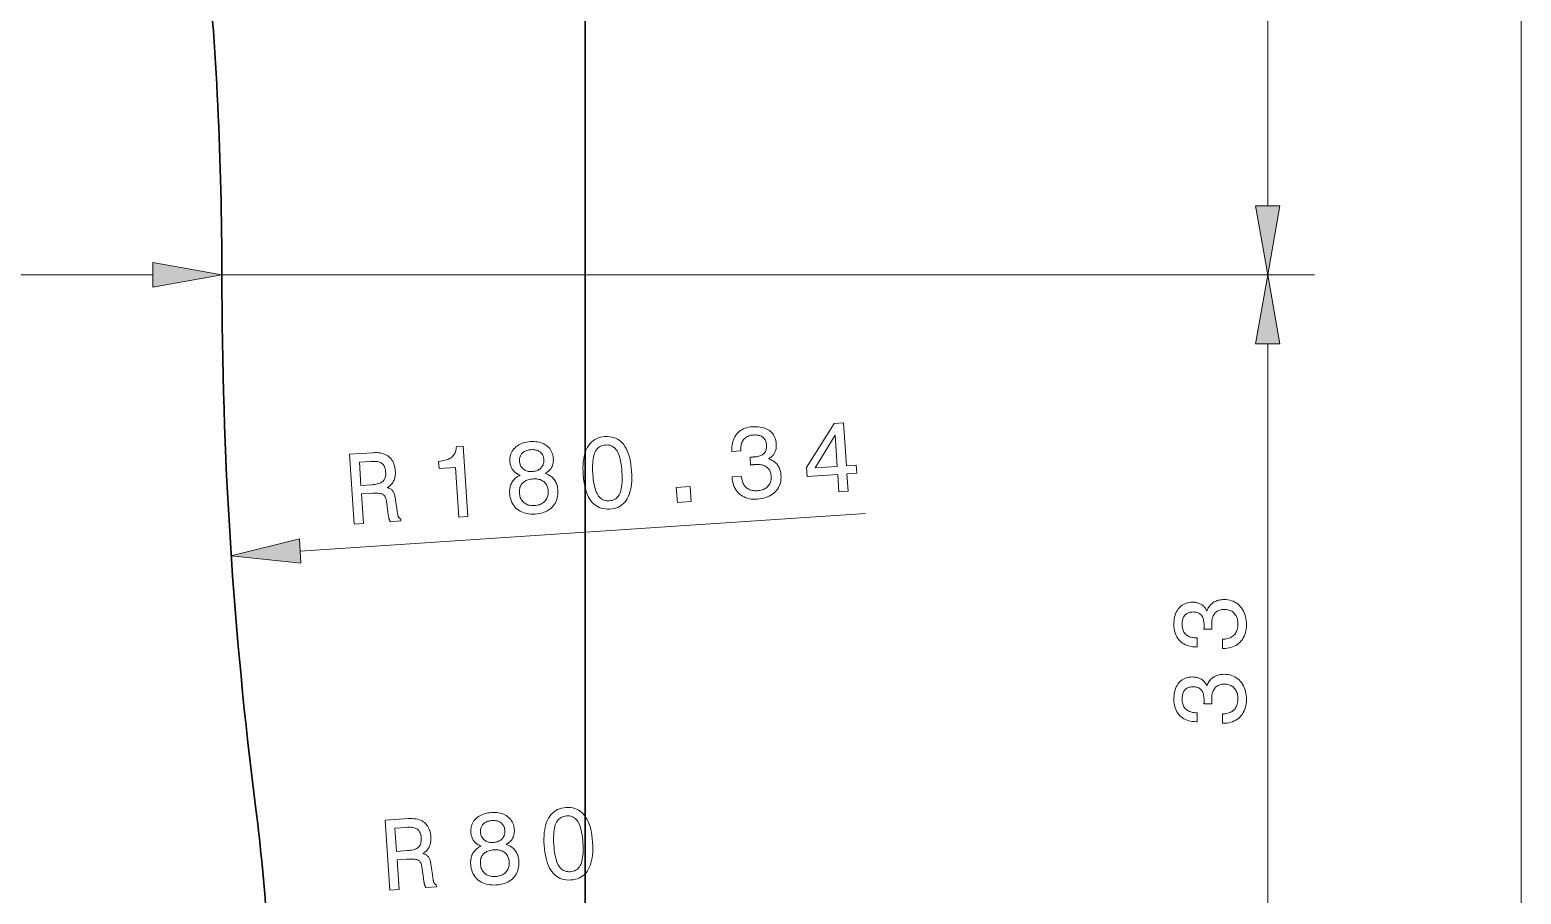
# Model space of a CAD drawing. Extents: x 0 to 297, y 0 to 420.
# Drawn here: x 158.1 to 221.9, y 152.8 to 189.8 of the extents above; entities that cross this region are included whole.
import ezdxf

# ---------------------------------------------------------------- set-up
doc = ezdxf.new("R2010")
doc.units = 0

msp = doc.modelspace()

# ---------------------------------------------------------------- linework, layer by layer
at = {"color": 7, "lineweight": 13}
for p, q in [((221.907, 141.27), (221.907, 344.361)), ((211.066, 182.27), (211.066, 211.361)), ((129.871, 179.315), (163.362, 179.315)), ((166.316, 179.315), (213.066, 179.315)), ((166.316, 179.315), (213.066, 179.315)), ((211.066, 149.27), (211.066, 176.361)), ((169.665, 167.493), (193.853, 169.108))]:
    msp.add_line(p, q, dxfattribs=at)
at = {"color": 7, "lineweight": 30}
msp.add_line((181.866, 135.715), (181.866, 248.215), dxfattribs=at)
at = {"color": 7, "lineweight": 13}
for points in [[(210.545, 182.27), (211.066, 179.315), (211.587, 182.27)], [(163.362, 178.794), (166.316, 179.315), (163.362, 179.836)], [(211.587, 176.361), (211.066, 179.315), (210.545, 176.361)], [(192.72, 170.035), (192.67, 170.775), (191.355, 170.688), (191.33, 171.066), (192.52, 172.961), (192.911, 172.987), (193.034, 171.146), (193.461, 171.175), (193.484, 170.83), (193.057, 170.801), (193.107, 170.061)], [(181.774, 170.77), (181.767, 170.919), (181.765, 171.06), (181.77, 171.195), (181.78, 171.323), (181.796, 171.443), (181.817, 171.557), (181.845, 171.664), (181.878, 171.764), (181.917, 171.858), (181.962, 171.944), (182.012, 172.023), (182.068, 172.094), (182.129, 172.158), (182.196, 172.214), (182.268, 172.263), (182.345, 172.304), (182.427, 172.337), (182.515, 172.363), (182.609, 172.381), (182.707, 172.392), (182.807, 172.395), (182.903, 172.389), (182.994, 172.376), (183.081, 172.354), (183.163, 172.324), (183.241, 172.285), (183.314, 172.239), (183.383, 172.184), (183.447, 172.121), (183.507, 172.05), (183.562, 171.971), (183.613, 171.884), (183.658, 171.79), (183.699, 171.687), (183.736, 171.577), (183.767, 171.459), (183.794, 171.333), (183.816, 171.199), (183.833, 171.058), (183.846, 170.909), (183.853, 170.759), (183.855, 170.617), (183.851, 170.482), (183.841, 170.355), (183.825, 170.234), (183.804, 170.12), (183.777, 170.013), (183.744, 169.914), (183.706, 169.822), (183.661, 169.736), (183.611, 169.658), (183.556, 169.588), (183.495, 169.525), (183.429, 169.469), (183.357, 169.421), (183.279, 169.381), (183.196, 169.348), (183.108, 169.322), (183.014, 169.304), (182.914, 169.293), (182.815, 169.291), (182.72, 169.296), (182.63, 169.31), (182.543, 169.332), (182.461, 169.362), (182.384, 169.4), (182.31, 169.447), (182.241, 169.501), (182.177, 169.564), (182.116, 169.635), (182.06, 169.714), (182.009, 169.801), (181.963, 169.895), (181.922, 169.997), (181.885, 170.107), (181.853, 170.224), (181.826, 170.349), (181.804, 170.482), (181.787, 170.622)], [(188.143, 170.672), (188.54, 170.698), (188.547, 170.637), (188.557, 170.578), (188.57, 170.523), (188.586, 170.471), (188.605, 170.421), (188.628, 170.375), (188.653, 170.332), (188.681, 170.292), (188.712, 170.255), (188.746, 170.221), (188.783, 170.19), (188.823, 170.163), (188.865, 170.14), (188.909, 170.12), (188.956, 170.104), (189.005, 170.092), (189.057, 170.083), (189.111, 170.078), (189.167, 170.076), (189.226, 170.078), (189.284, 170.084), (189.338, 170.092), (189.391, 170.104), (189.44, 170.118), (189.487, 170.135), (189.531, 170.156), (189.572, 170.179), (189.61, 170.206), (189.646, 170.235), (189.679, 170.267), (189.709, 170.302), (189.736, 170.339), (189.759, 170.378), (189.778, 170.419), (189.794, 170.463), (189.806, 170.508), (189.815, 170.556), (189.82, 170.606), (189.822, 170.658), (189.82, 170.712), (189.815, 170.761), (189.807, 170.807), (189.795, 170.851), (189.781, 170.893), (189.763, 170.932), (189.742, 170.968), (189.718, 171.003), (189.691, 171.035), (189.66, 171.064), (189.626, 171.091), (189.59, 171.115), (189.551, 171.136), (189.509, 171.155), (189.465, 171.17), (189.418, 171.182), (189.369, 171.192), (189.317, 171.198), (189.263, 171.201), (189.206, 171.202), (189.147, 171.199), (189.139, 171.199), (189.13, 171.198), (189.121, 171.197), (189.113, 171.197), (189.104, 171.196), (189.095, 171.195), (189.086, 171.194), (189.077, 171.193), (189.068, 171.192), (189.059, 171.191), (189.049, 171.19), (189.039, 171.189), (189.028, 171.188), (189.017, 171.187), (189.005, 171.185), (188.993, 171.184), (188.98, 171.182), (188.966, 171.18), (188.952, 171.179), (188.937, 171.177), (188.915, 171.516), (188.924, 171.516), (188.933, 171.516), (188.942, 171.516), (188.951, 171.516), (188.96, 171.517), (188.969, 171.517), (188.977, 171.517), (188.986, 171.518), (188.995, 171.518), (189.003, 171.518), (189.012, 171.519), (189.02, 171.519), (189.028, 171.519), (189.036, 171.52), (189.044, 171.52), (189.051, 171.521), (189.059, 171.521), (189.066, 171.522), (189.074, 171.522), (189.081, 171.522), (189.138, 171.527), (189.191, 171.534), (189.241, 171.543), (189.288, 171.555), (189.332, 171.568), (189.372, 171.583), (189.41, 171.601), (189.444, 171.62), (189.476, 171.642), (189.504, 171.666), (189.529, 171.692), (189.551, 171.72), (189.57, 171.75), (189.586, 171.783), (189.599, 171.818), (189.609, 171.855), (189.616, 171.894), (189.62, 171.936), (189.622, 171.979), (189.62, 172.025), (189.616, 172.07), (189.609, 172.112), (189.599, 172.151), (189.587, 172.189), (189.573, 172.224), (189.556, 172.257), (189.536, 172.287), (189.513, 172.316), (189.489, 172.342), (189.461, 172.366), (189.431, 172.387), (189.399, 172.406), (189.365, 172.422), (189.328, 172.435), (189.29, 172.446), (189.249, 172.454), (189.205, 172.46), (189.16, 172.463), (189.112, 172.464), (189.063, 172.461), (189.007, 172.456), (188.954, 172.448), (188.904, 172.436), (188.858, 172.422), (188.814, 172.404), (188.773, 172.384), (188.735, 172.36), (188.7, 172.333), (188.668, 172.303), (188.639, 172.27), (188.613, 172.235), (188.59, 172.196), (188.571, 172.155), (188.554, 172.11), (188.541, 172.063), (188.531, 172.013), (188.524, 171.96), (188.521, 171.905), (188.52, 171.846), (188.523, 171.785), (188.14, 171.76), (188.138, 171.789), (188.135, 171.875), (188.137, 171.958), (188.144, 172.038), (188.157, 172.115), (188.175, 172.188), (188.199, 172.258), (188.228, 172.325), (188.262, 172.389), (188.302, 172.449), (188.347, 172.507), (188.396, 172.56), (188.45, 172.608), (188.507, 172.651), (188.568, 172.689), (188.634, 172.722), (188.703, 172.75), (188.776, 172.774), (188.853, 172.792), (188.933, 172.805), (189.018, 172.813), (189.108, 172.817), (189.194, 172.817), (189.276, 172.811), (189.354, 172.802), (189.429, 172.788), (189.499, 172.769), (189.566, 172.745), (189.629, 172.718), (189.688, 172.685), (189.743, 172.648), (189.794, 172.608), (189.84, 172.563), (189.882, 172.514), (189.918, 172.462), (189.95, 172.407), (189.976, 172.347), (189.998, 172.284), (190.015, 172.217), (190.028, 172.146), (190.035, 172.072), (190.037, 172.029), (190.037, 171.988), (190.035, 171.947), (190.031, 171.908), (190.025, 171.87), (190.017, 171.833), (190.007, 171.797), (189.994, 171.762), (189.98, 171.728), (189.964, 171.696), (189.946, 171.664), (189.926, 171.634), (189.904, 171.606), (189.881, 171.578), (189.855, 171.552), (189.827, 171.528), (189.797, 171.505), (189.766, 171.483), (189.732, 171.462), (189.697, 171.443), (189.745, 171.428), (189.792, 171.41), (189.836, 171.39), (189.878, 171.368), (189.917, 171.344), (189.955, 171.318), (189.99, 171.29), (190.023, 171.259), (190.054, 171.227), (190.082, 171.192), (190.109, 171.155), (190.133, 171.117), (190.154, 171.076), (190.173, 171.034), (190.19, 170.99), (190.205, 170.943), (190.217, 170.895), (190.226, 170.845), (190.234, 170.794), (190.238, 170.74), (190.241, 170.655), (190.238, 170.573), (190.228, 170.495), (190.212, 170.419), (190.191, 170.346), (190.163, 170.277), (190.129, 170.21), (190.089, 170.146), (190.042, 170.086), (189.99, 170.028), (189.933, 169.974), (189.871, 169.926), (189.805, 169.882), (189.735, 169.843), (189.66, 169.81), (189.582, 169.781), (189.499, 169.757), (189.412, 169.738), (189.321, 169.724), (189.225, 169.715), (189.134, 169.712), (189.047, 169.714), (188.963, 169.722), (188.882, 169.736), (188.805, 169.755), (188.731, 169.78), (188.66, 169.811), (188.593, 169.847), (188.529, 169.889), (188.469, 169.937), (188.412, 169.99), (188.362, 170.046), (188.316, 170.107), (188.276, 170.171), (188.241, 170.24), (188.211, 170.312), (188.186, 170.389), (188.167, 170.469), (188.153, 170.554), (188.145, 170.642)], [(191.694, 171.057), (192.647, 171.12), (192.558, 172.46)], [(171.976, 168.649), (171.776, 171.638), (172.775, 171.705), (172.862, 171.709), (172.944, 171.708), (173.023, 171.702), (173.097, 171.692), (173.168, 171.677), (173.235, 171.657), (173.298, 171.633), (173.357, 171.604), (173.412, 171.571), (173.463, 171.532), (173.51, 171.49), (173.553, 171.443), (173.591, 171.392), (173.625, 171.336), (173.654, 171.277), (173.68, 171.213), (173.701, 171.144), (173.717, 171.072), (173.729, 170.995), (173.737, 170.914), (173.739, 170.865), (173.739, 170.818), (173.737, 170.772), (173.733, 170.728), (173.727, 170.685), (173.719, 170.643), (173.708, 170.603), (173.696, 170.564), (173.681, 170.527), (173.665, 170.491), (173.646, 170.456), (173.625, 170.423), (173.603, 170.391), (173.578, 170.361), (173.551, 170.332), (173.522, 170.305), (173.491, 170.279), (173.458, 170.254), (173.424, 170.231), (173.387, 170.21), (173.419, 170.201), (173.45, 170.192), (173.479, 170.18), (173.506, 170.168), (173.532, 170.154), (173.556, 170.139), (173.578, 170.122), (173.598, 170.104), (173.616, 170.085), (173.633, 170.065), (173.648, 170.042), (173.663, 170.016), (173.677, 169.986), (173.689, 169.953), (173.701, 169.916), (173.713, 169.877), (173.723, 169.833), (173.733, 169.786), (173.741, 169.736), (173.749, 169.683), (173.813, 169.199), (173.818, 169.168), (173.822, 169.14), (173.827, 169.112), (173.832, 169.087), (173.838, 169.063), (173.843, 169.041), (173.849, 169.021), (173.856, 169.002), (173.862, 168.985), (173.869, 168.97), (173.876, 168.956), (173.884, 168.943), (173.892, 168.931), (173.901, 168.919), (173.911, 168.908), (173.921, 168.898), (173.932, 168.889), (173.944, 168.88), (173.956, 168.872), (173.969, 168.865), (173.974, 168.783), (173.522, 168.753), (173.516, 168.762), (173.509, 168.773), (173.503, 168.785), (173.497, 168.798), (173.491, 168.811), (173.485, 168.826), (173.48, 168.842), (173.474, 168.858), (173.469, 168.876), (173.464, 168.895), (173.459, 168.914), (173.454, 168.935), (173.449, 168.958), (173.444, 168.982), (173.439, 169.007), (173.435, 169.034), (173.43, 169.062), (173.426, 169.091), (173.421, 169.121), (173.417, 169.153), (173.37, 169.539), (173.362, 169.595), (173.353, 169.647), (173.342, 169.695), (173.329, 169.739), (173.316, 169.778), (173.3, 169.813), (173.284, 169.844), (173.266, 169.871), (173.246, 169.893), (173.225, 169.912), (173.2, 169.927), (173.169, 169.94), (173.132, 169.951), (173.089, 169.96), (173.039, 169.966), (172.984, 169.97), (172.923, 169.972), (172.855, 169.972), (172.781, 169.97), (172.701, 169.966), (172.291, 169.938), (172.376, 168.676)], [(176.451, 168.948), (176.309, 171.077), (175.61, 171.03), (175.59, 171.335), (175.665, 171.343), (175.735, 171.353), (175.802, 171.365), (175.864, 171.38), (175.923, 171.396), (175.977, 171.416), (176.027, 171.437), (176.073, 171.461), (176.115, 171.487), (176.153, 171.516), (176.187, 171.547), (176.217, 171.581), (176.245, 171.619), (176.269, 171.659), (176.291, 171.703), (176.309, 171.749), (176.323, 171.799), (176.335, 171.852), (176.343, 171.908), (176.348, 171.967), (176.641, 171.987), (176.842, 168.974)], [(179.076, 170.742), (179.036, 170.758), (178.998, 170.776), (178.962, 170.795), (178.928, 170.815), (178.896, 170.837), (178.865, 170.861), (178.837, 170.885), (178.81, 170.912), (178.785, 170.939), (178.763, 170.968), (178.742, 170.999), (178.723, 171.031), (178.706, 171.065), (178.69, 171.1), (178.677, 171.137), (178.665, 171.175), (178.656, 171.215), (178.648, 171.257), (178.642, 171.3), (178.638, 171.345), (178.636, 171.412), (178.64, 171.477), (178.648, 171.54), (178.662, 171.601), (178.682, 171.66), (178.707, 171.716), (178.737, 171.77), (178.772, 171.822), (178.813, 171.872), (178.859, 171.919), (178.909, 171.964), (178.963, 172.004), (179.02, 172.04), (179.081, 172.072), (179.145, 172.1), (179.212, 172.124), (179.283, 172.144), (179.357, 172.16), (179.435, 172.171), (179.516, 172.179), (179.598, 172.182), (179.677, 172.181), (179.753, 172.175), (179.826, 172.165), (179.896, 172.15), (179.963, 172.131), (180.028, 172.107), (180.089, 172.079), (180.147, 172.046), (180.203, 172.009), (180.254, 171.968), (180.301, 171.924), (180.343, 171.878), (180.379, 171.828), (180.411, 171.775), (180.438, 171.72), (180.46, 171.661), (180.477, 171.6), (180.489, 171.536), (180.496, 171.469), (180.498, 171.424), (180.498, 171.38), (180.496, 171.337), (180.492, 171.296), (180.486, 171.256), (180.477, 171.218), (180.467, 171.181), (180.455, 171.145), (180.441, 171.11), (180.425, 171.077), (180.406, 171.046), (180.386, 171.015), (180.363, 170.985), (180.338, 170.957), (180.311, 170.93), (180.282, 170.905), (180.251, 170.88), (180.218, 170.857), (180.182, 170.834), (180.144, 170.814), (180.194, 170.797), (180.241, 170.779), (180.285, 170.758), (180.328, 170.735), (180.368, 170.711), (180.406, 170.684), (180.441, 170.655), (180.475, 170.623), (180.506, 170.59), (180.535, 170.554), (180.561, 170.517), (180.585, 170.477), (180.607, 170.436), (180.626, 170.393), (180.643, 170.348), (180.657, 170.301), (180.669, 170.252), (180.679, 170.201), (180.686, 170.148), (180.691, 170.094), (180.694, 170.009), (180.691, 169.927), (180.682, 169.849), (180.668, 169.774), (180.647, 169.701), (180.621, 169.632), (180.589, 169.566), (180.551, 169.503), (180.508, 169.444), (180.458, 169.387), (180.404, 169.335), (180.345, 169.287), (180.282, 169.244), (180.215, 169.206), (180.144, 169.173), (180.068, 169.145), (179.988, 169.121), (179.904, 169.103), (179.816, 169.089), (179.723, 169.08), (179.63, 169.077), (179.541, 169.078), (179.455, 169.086), (179.373, 169.098), (179.295, 169.116), (179.22, 169.139), (179.148, 169.168), (179.08, 169.202), (179.016, 169.242), (178.955, 169.287), (178.899, 169.336), (178.848, 169.39), (178.802, 169.447), (178.762, 169.508), (178.727, 169.573), (178.697, 169.642), (178.673, 169.715), (178.654, 169.791), (178.64, 169.872), (178.632, 169.956), (178.629, 170.011), (178.629, 170.064), (178.632, 170.116), (178.638, 170.166), (178.646, 170.214), (178.657, 170.261), (178.67, 170.307), (178.686, 170.35), (178.704, 170.393), (178.725, 170.433), (178.749, 170.473), (178.775, 170.51), (178.804, 170.545), (178.835, 170.579), (178.869, 170.611), (178.905, 170.64), (178.944, 170.669), (178.986, 170.695), (179.029, 170.719)], [(179.051, 171.338), (179.055, 171.296), (179.062, 171.256), (179.072, 171.218), (179.084, 171.182), (179.099, 171.147), (179.117, 171.115), (179.138, 171.084), (179.161, 171.055), (179.187, 171.028), (179.216, 171.003), (179.247, 170.98), (179.279, 170.96), (179.314, 170.943), (179.35, 170.928), (179.388, 170.916), (179.427, 170.907), (179.468, 170.901), (179.511, 170.897), (179.556, 170.896), (179.602, 170.898), (179.648, 170.902), (179.693, 170.909), (179.735, 170.918), (179.775, 170.93), (179.814, 170.945), (179.85, 170.961), (179.884, 170.981), (179.915, 171.002), (179.945, 171.027), (179.973, 171.053), (179.998, 171.082), (180.02, 171.112), (180.04, 171.144), (180.056, 171.177), (180.069, 171.212), (180.08, 171.248), (180.087, 171.286), (180.092, 171.325), (180.093, 171.366), (180.092, 171.408), (180.088, 171.45), (180.081, 171.49), (180.071, 171.528), (180.059, 171.563), (180.044, 171.597), (180.027, 171.629), (180.007, 171.659), (179.984, 171.687), (179.959, 171.713), (179.93, 171.736), (179.9, 171.758), (179.868, 171.777), (179.834, 171.793), (179.797, 171.807), (179.759, 171.818), (179.719, 171.826), (179.677, 171.832), (179.633, 171.835), (179.587, 171.836), (179.539, 171.834), (179.492, 171.829), (179.447, 171.823), (179.404, 171.814), (179.364, 171.802), (179.325, 171.789), (179.289, 171.773), (179.255, 171.754), (179.224, 171.734), (179.194, 171.711), (179.167, 171.685), (179.142, 171.658), (179.12, 171.629), (179.102, 171.598), (179.086, 171.566), (179.073, 171.532), (179.062, 171.497), (179.055, 171.46), (179.051, 171.421), (179.049, 171.38)], [(182.186, 170.798), (182.196, 170.678), (182.208, 170.564), (182.223, 170.457), (182.24, 170.358), (182.26, 170.265), (182.283, 170.179), (182.308, 170.099), (182.335, 170.027), (182.366, 169.961), (182.398, 169.902), (182.434, 169.85), (182.473, 169.803), (182.514, 169.763), (182.559, 169.728), (182.607, 169.7), (182.658, 169.677), (182.711, 169.661), (182.768, 169.65), (182.828, 169.645), (182.891, 169.647), (182.954, 169.654), (183.013, 169.666), (183.068, 169.684), (183.119, 169.708), (183.166, 169.737), (183.209, 169.771), (183.249, 169.811), (183.285, 169.856), (183.316, 169.906), (183.344, 169.962), (183.368, 170.024), (183.389, 170.093), (183.406, 170.168), (183.42, 170.25), (183.431, 170.339), (183.438, 170.434), (183.441, 170.536), (183.442, 170.644), (183.438, 170.759), (183.432, 170.881), (183.422, 171.003), (183.41, 171.118), (183.395, 171.225), (183.378, 171.326), (183.358, 171.42), (183.336, 171.506), (183.312, 171.586), (183.284, 171.658), (183.255, 171.724), (183.223, 171.782), (183.188, 171.834), (183.149, 171.88), (183.108, 171.92), (183.064, 171.954), (183.016, 171.982), (182.965, 172.004), (182.912, 172.021), (182.855, 172.031), (182.795, 172.036), (182.731, 172.034), (182.669, 172.027), (182.61, 172.015), (182.555, 171.997), (182.504, 171.973), (182.457, 171.944), (182.413, 171.909), (182.374, 171.869), (182.338, 171.823), (182.306, 171.772), (182.277, 171.716), (182.253, 171.653), (182.231, 171.584), (182.213, 171.508), (182.199, 171.426), (182.188, 171.337), (182.181, 171.242), (182.177, 171.141), (182.177, 171.033), (182.18, 170.919)], [(172.688, 171.332), (172.2, 171.299), (172.267, 170.304), (172.727, 170.335), (172.796, 170.341), (172.859, 170.348), (172.918, 170.358), (172.973, 170.37), (173.024, 170.384), (173.07, 170.4), (173.111, 170.418), (173.149, 170.437), (173.181, 170.459), (173.21, 170.483), (173.235, 170.51), (173.256, 170.539), (173.275, 170.571), (173.291, 170.606), (173.304, 170.644), (173.314, 170.685), (173.32, 170.729), (173.324, 170.776), (173.325, 170.825), (173.323, 170.878), (173.318, 170.929), (173.311, 170.977), (173.301, 171.022), (173.289, 171.064), (173.274, 171.103), (173.256, 171.138), (173.236, 171.171), (173.214, 171.2), (173.189, 171.225), (173.161, 171.248), (173.13, 171.268), (173.096, 171.285), (173.058, 171.3), (173.016, 171.312), (172.971, 171.322), (172.921, 171.329), (172.869, 171.333), (172.812, 171.335), (172.752, 171.335)], [(179.045, 169.992), (179.051, 169.939), (179.059, 169.888), (179.071, 169.839), (179.085, 169.793), (179.103, 169.75), (179.124, 169.709), (179.148, 169.671), (179.175, 169.635), (179.206, 169.602), (179.239, 169.571), (179.276, 169.543), (179.314, 169.518), (179.355, 169.497), (179.397, 169.479), (179.442, 169.465), (179.489, 169.454), (179.539, 169.446), (179.59, 169.441), (179.643, 169.44), (179.699, 169.442), (179.755, 169.447), (179.808, 169.456), (179.859, 169.467), (179.907, 169.481), (179.952, 169.499), (179.995, 169.519), (180.035, 169.543), (180.073, 169.569), (180.108, 169.599), (180.14, 169.631), (180.169, 169.666), (180.195, 169.703), (180.217, 169.742), (180.236, 169.783), (180.251, 169.827), (180.263, 169.872), (180.271, 169.92), (180.276, 169.969), (180.278, 170.021), (180.276, 170.074), (180.271, 170.124), (180.263, 170.171), (180.252, 170.216), (180.237, 170.259), (180.22, 170.3), (180.199, 170.338), (180.175, 170.373), (180.148, 170.407), (180.118, 170.438), (180.085, 170.466), (180.049, 170.492), (180.011, 170.515), (179.97, 170.535), (179.928, 170.551), (179.883, 170.564), (179.835, 170.575), (179.786, 170.582), (179.734, 170.586), (179.679, 170.587), (179.623, 170.584), (179.567, 170.579), (179.514, 170.571), (179.463, 170.56), (179.415, 170.547), (179.37, 170.53), (179.327, 170.511), (179.287, 170.489), (179.25, 170.464), (179.215, 170.436), (179.183, 170.406), (179.154, 170.373), (179.128, 170.338), (179.106, 170.302), (179.087, 170.263), (179.071, 170.223), (179.059, 170.181), (179.051, 170.136), (179.046, 170.09), (179.044, 170.042)], [(185.803, 169.573), (185.76, 170.215), (186.356, 170.254), (186.398, 169.613)], [(169.63, 168.013), (166.717, 167.296), (169.7, 166.973)], [(209.126, 163.325), (209.126, 163.723), (209.187, 163.726), (209.246, 163.732), (209.303, 163.741), (209.356, 163.754), (209.406, 163.77), (209.454, 163.789), (209.499, 163.811), (209.541, 163.836), (209.58, 163.865), (209.616, 163.897), (209.649, 163.932), (209.678, 163.969), (209.705, 164.01), (209.727, 164.053), (209.746, 164.098), (209.762, 164.146), (209.774, 164.197), (209.783, 164.251), (209.788, 164.307), (209.79, 164.366), (209.788, 164.424), (209.783, 164.479), (209.776, 164.532), (209.764, 164.582), (209.75, 164.63), (209.733, 164.675), (209.712, 164.718), (209.689, 164.758), (209.662, 164.796), (209.632, 164.831), (209.599, 164.863), (209.564, 164.892), (209.526, 164.918), (209.486, 164.94), (209.444, 164.958), (209.399, 164.974), (209.352, 164.985), (209.303, 164.994), (209.251, 164.999), (209.197, 165.001), (209.148, 164.999), (209.101, 164.994), (209.057, 164.986), (209.014, 164.974), (208.974, 164.959), (208.936, 164.94), (208.9, 164.919), (208.867, 164.893), (208.835, 164.865), (208.806, 164.833), (208.78, 164.798), (208.756, 164.761), (208.735, 164.72), (208.717, 164.677), (208.701, 164.632), (208.688, 164.583), (208.679, 164.532), (208.672, 164.478), (208.667, 164.421), (208.666, 164.362), (208.666, 164.353), (208.666, 164.345), (208.666, 164.336), (208.666, 164.328), (208.667, 164.319), (208.667, 164.31), (208.667, 164.301), (208.667, 164.292), (208.668, 164.283), (208.668, 164.273), (208.669, 164.264), (208.669, 164.254), (208.67, 164.243), (208.67, 164.232), (208.671, 164.22), (208.671, 164.207), (208.672, 164.194), (208.673, 164.18), (208.674, 164.166), (208.674, 164.151), (208.335, 164.151), (208.335, 164.16), (208.336, 164.169), (208.336, 164.179), (208.337, 164.188), (208.337, 164.196), (208.337, 164.205), (208.337, 164.214), (208.338, 164.223), (208.338, 164.231), (208.338, 164.24), (208.338, 164.248), (208.339, 164.256), (208.339, 164.264), (208.339, 164.272), (208.339, 164.28), (208.339, 164.288), (208.339, 164.296), (208.339, 164.303), (208.339, 164.31), (208.339, 164.318), (208.338, 164.374), (208.335, 164.428), (208.329, 164.479), (208.321, 164.526), (208.311, 164.571), (208.298, 164.613), (208.283, 164.651), (208.266, 164.687), (208.246, 164.719), (208.224, 164.749), (208.2, 164.775), (208.174, 164.799), (208.145, 164.82), (208.113, 164.839), (208.079, 164.854), (208.043, 164.867), (208.004, 164.876), (207.963, 164.883), (207.919, 164.888), (207.873, 164.889), (207.829, 164.888), (207.786, 164.884), (207.746, 164.877), (207.708, 164.867), (207.672, 164.855), (207.638, 164.84), (207.606, 164.822), (207.577, 164.802), (207.549, 164.779), (207.523, 164.753), (207.5, 164.725), (207.479, 164.694), (207.461, 164.661), (207.445, 164.625), (207.432, 164.587), (207.421, 164.547), (207.412, 164.504), (207.406, 164.459), (207.402, 164.412), (207.401, 164.362), (207.403, 164.306), (207.408, 164.253), (207.416, 164.202), (207.427, 164.155), (207.442, 164.11), (207.46, 164.068), (207.481, 164.028), (207.505, 163.992), (207.533, 163.958), (207.563, 163.927), (207.597, 163.898), (207.634, 163.873), (207.675, 163.851), (207.718, 163.831), (207.764, 163.815), (207.813, 163.802), (207.865, 163.791), (207.92, 163.784), (207.979, 163.779), (208.04, 163.778), (208.04, 163.394), (208.01, 163.394), (207.924, 163.397), (207.841, 163.404), (207.762, 163.417), (207.687, 163.435), (207.615, 163.458), (207.546, 163.486), (207.481, 163.52), (207.42, 163.558), (207.362, 163.602), (207.308, 163.65), (207.259, 163.703), (207.214, 163.76), (207.175, 163.82), (207.141, 163.884), (207.112, 163.951), (207.089, 164.022), (207.07, 164.096), (207.057, 164.174), (207.05, 164.256), (207.047, 164.341), (207.049, 164.431), (207.055, 164.516), (207.066, 164.598), (207.081, 164.675), (207.1, 164.749), (207.124, 164.818), (207.151, 164.883), (207.183, 164.944), (207.219, 165.001), (207.26, 165.053), (207.304, 165.101), (207.352, 165.144), (207.403, 165.182), (207.457, 165.215), (207.515, 165.243), (207.576, 165.266), (207.641, 165.284), (207.708, 165.296), (207.78, 165.304), (207.854, 165.306), (207.897, 165.305), (207.939, 165.303), (207.979, 165.298), (208.018, 165.291), (208.056, 165.282), (208.092, 165.272), (208.127, 165.259), (208.161, 165.245), (208.194, 165.229), (208.225, 165.21), (208.255, 165.19), (208.284, 165.168), (208.311, 165.145), (208.337, 165.119), (208.361, 165.092), (208.384, 165.062), (208.405, 165.031), (208.424, 164.998), (208.443, 164.964), (208.459, 164.927), (208.478, 164.974), (208.499, 165.019), (208.521, 165.062), (208.546, 165.102), (208.573, 165.14), (208.601, 165.176), (208.632, 165.209), (208.665, 165.24), (208.699, 165.269), (208.736, 165.295), (208.774, 165.319), (208.814, 165.34), (208.856, 165.359), (208.9, 165.375), (208.945, 165.389), (208.992, 165.4), (209.041, 165.409), (209.091, 165.415), (209.143, 165.419), (209.197, 165.42), (209.282, 165.417), (209.363, 165.408), (209.441, 165.394), (209.516, 165.373), (209.587, 165.346), (209.654, 165.314), (209.719, 165.276), (209.78, 165.231), (209.837, 165.181), (209.891, 165.125), (209.941, 165.064), (209.985, 164.999), (210.024, 164.931), (210.058, 164.858), (210.087, 164.781), (210.111, 164.701), (210.129, 164.617), (210.142, 164.529), (210.15, 164.437), (210.152, 164.341), (210.15, 164.25), (210.141, 164.163), (210.128, 164.079), (210.109, 164), (210.084, 163.924), (210.054, 163.852), (210.019, 163.783), (209.978, 163.719), (209.932, 163.658), (209.88, 163.601), (209.824, 163.548), (209.764, 163.501), (209.701, 163.46), (209.634, 163.424), (209.563, 163.394), (209.489, 163.369), (209.411, 163.35), (209.329, 163.336), (209.244, 163.327), (209.155, 163.325)], [(209.126, 160.126), (209.126, 160.525), (209.187, 160.528), (209.246, 160.534), (209.303, 160.543), (209.356, 160.556), (209.406, 160.572), (209.454, 160.591), (209.499, 160.613), (209.541, 160.638), (209.58, 160.667), (209.616, 160.699), (209.649, 160.734), (209.678, 160.771), (209.705, 160.811), (209.727, 160.854), (209.746, 160.9), (209.762, 160.948), (209.774, 160.999), (209.783, 161.053), (209.788, 161.109), (209.79, 161.168), (209.788, 161.226), (209.783, 161.281), (209.776, 161.334), (209.764, 161.384), (209.75, 161.432), (209.733, 161.477), (209.712, 161.52), (209.689, 161.56), (209.662, 161.598), (209.632, 161.633), (209.599, 161.665), (209.564, 161.694), (209.526, 161.719), (209.486, 161.741), (209.444, 161.76), (209.399, 161.775), (209.352, 161.787), (209.303, 161.796), (209.251, 161.801), (209.197, 161.803), (209.148, 161.801), (209.101, 161.796), (209.057, 161.787), (209.014, 161.776), (208.974, 161.761), (208.936, 161.742), (208.9, 161.72), (208.867, 161.695), (208.835, 161.667), (208.806, 161.635), (208.78, 161.6), (208.756, 161.562), (208.735, 161.522), (208.717, 161.479), (208.701, 161.433), (208.688, 161.385), (208.679, 161.334), (208.672, 161.28), (208.667, 161.223), (208.666, 161.164), (208.666, 161.155), (208.666, 161.147), (208.666, 161.138), (208.666, 161.129), (208.667, 161.121), (208.667, 161.112), (208.667, 161.103), (208.667, 161.094), (208.668, 161.084), (208.668, 161.075), (208.669, 161.066), (208.669, 161.055), (208.67, 161.045), (208.67, 161.033), (208.671, 161.021), (208.671, 161.009), (208.672, 160.996), (208.673, 160.982), (208.674, 160.968), (208.674, 160.953), (208.335, 160.953), (208.335, 160.962), (208.336, 160.971), (208.336, 160.98), (208.337, 160.989), (208.337, 160.998), (208.337, 161.007), (208.337, 161.016), (208.338, 161.024), (208.338, 161.033), (208.338, 161.041), (208.338, 161.05), (208.339, 161.058), (208.339, 161.066), (208.339, 161.074), (208.339, 161.082), (208.339, 161.09), (208.339, 161.097), (208.339, 161.105), (208.339, 161.112), (208.339, 161.119), (208.338, 161.176), (208.335, 161.23), (208.329, 161.28), (208.321, 161.328), (208.311, 161.373), (208.298, 161.414), (208.283, 161.453), (208.266, 161.488), (208.246, 161.521), (208.224, 161.551), (208.2, 161.577), (208.174, 161.601), (208.145, 161.622), (208.113, 161.64), (208.079, 161.656), (208.043, 161.668), (208.004, 161.678), (207.963, 161.685), (207.919, 161.689), (207.873, 161.691), (207.829, 161.689), (207.786, 161.685), (207.746, 161.679), (207.708, 161.669), (207.672, 161.657), (207.638, 161.642), (207.606, 161.624), (207.577, 161.604), (207.549, 161.581), (207.523, 161.555), (207.5, 161.526), (207.479, 161.496), (207.461, 161.463), (207.445, 161.427), (207.432, 161.389), (207.421, 161.349), (207.412, 161.306), (207.406, 161.261), (207.402, 161.214), (207.401, 161.164), (207.403, 161.108), (207.408, 161.055), (207.416, 161.004), (207.427, 160.956), (207.442, 160.912), (207.46, 160.869), (207.481, 160.83), (207.505, 160.793), (207.533, 160.76), (207.563, 160.728), (207.597, 160.7), (207.634, 160.675), (207.675, 160.653), (207.718, 160.633), (207.764, 160.617), (207.813, 160.604), (207.865, 160.593), (207.92, 160.586), (207.979, 160.581), (208.04, 160.58), (208.04, 160.196), (208.01, 160.196), (207.924, 160.199), (207.841, 160.206), (207.762, 160.219), (207.687, 160.237), (207.615, 160.26), (207.546, 160.288), (207.481, 160.322), (207.42, 160.36), (207.362, 160.404), (207.308, 160.452), (207.259, 160.505), (207.214, 160.562), (207.175, 160.622), (207.141, 160.686), (207.112, 160.753), (207.089, 160.824), (207.07, 160.898), (207.057, 160.976), (207.05, 161.058), (207.047, 161.143), (207.049, 161.233), (207.055, 161.318), (207.066, 161.4), (207.081, 161.477), (207.1, 161.551), (207.124, 161.62), (207.151, 161.685), (207.183, 161.746), (207.219, 161.803), (207.26, 161.855), (207.304, 161.903), (207.352, 161.946), (207.403, 161.984), (207.457, 162.017), (207.515, 162.045), (207.576, 162.068), (207.641, 162.085), (207.708, 162.098), (207.78, 162.106), (207.854, 162.108), (207.897, 162.107), (207.939, 162.104), (207.979, 162.1), (208.018, 162.093), (208.056, 162.084), (208.092, 162.074), (208.127, 162.061), (208.161, 162.047), (208.194, 162.031), (208.225, 162.012), (208.255, 161.992), (208.284, 161.97), (208.311, 161.947), (208.337, 161.921), (208.361, 161.893), (208.384, 161.864), (208.405, 161.833), (208.424, 161.8), (208.443, 161.765), (208.459, 161.729), (208.478, 161.776), (208.499, 161.821), (208.521, 161.864), (208.546, 161.904), (208.573, 161.942), (208.601, 161.978), (208.632, 162.011), (208.665, 162.042), (208.699, 162.07), (208.736, 162.097), (208.774, 162.12), (208.814, 162.142), (208.856, 162.161), (208.9, 162.177), (208.945, 162.191), (208.992, 162.202), (209.041, 162.211), (209.091, 162.217), (209.143, 162.221), (209.197, 162.222), (209.282, 162.219), (209.363, 162.21), (209.441, 162.196), (209.516, 162.175), (209.587, 162.148), (209.654, 162.116), (209.719, 162.077), (209.78, 162.033), (209.837, 161.983), (209.891, 161.927), (209.941, 161.866), (209.985, 161.801), (210.024, 161.732), (210.058, 161.66), (210.087, 161.583), (210.111, 161.503), (210.129, 161.419), (210.142, 161.331), (210.15, 161.239), (210.152, 161.143), (210.15, 161.052), (210.141, 160.965), (210.128, 160.881), (210.109, 160.802), (210.084, 160.726), (210.054, 160.654), (210.019, 160.585), (209.978, 160.521), (209.932, 160.46), (209.88, 160.403), (209.824, 160.35), (209.764, 160.303), (209.701, 160.262), (209.634, 160.226), (209.563, 160.196), (209.489, 160.171), (209.411, 160.151), (209.329, 160.138), (209.244, 160.129), (209.155, 160.126)], [(180.105, 154.9), (180.098, 155.048), (180.096, 155.189), (180.101, 155.324), (180.111, 155.452), (180.127, 155.573), (180.148, 155.686), (180.176, 155.794), (180.209, 155.894), (180.248, 155.987), (180.293, 156.073), (180.343, 156.152), (180.399, 156.224), (180.46, 156.287), (180.527, 156.344), (180.599, 156.392), (180.676, 156.433), (180.758, 156.467), (180.846, 156.492), (180.94, 156.511), (181.038, 156.521), (181.138, 156.524), (181.234, 156.518), (181.325, 156.505), (181.412, 156.483), (181.494, 156.453), (181.572, 156.414), (181.645, 156.368), (181.714, 156.313), (181.778, 156.25), (181.838, 156.179), (181.893, 156.1), (181.944, 156.013), (181.989, 155.919), (182.03, 155.816), (182.067, 155.706), (182.098, 155.588), (182.125, 155.462), (182.147, 155.328), (182.164, 155.187), (182.177, 155.038), (182.184, 154.889), (182.186, 154.746), (182.182, 154.611), (182.172, 154.484), (182.156, 154.363), (182.135, 154.249), (182.108, 154.143), (182.075, 154.043), (182.036, 153.951), (181.992, 153.865), (181.942, 153.787), (181.887, 153.717), (181.826, 153.654), (181.759, 153.598), (181.687, 153.55), (181.61, 153.51), (181.527, 153.477), (181.439, 153.451), (181.345, 153.433), (181.245, 153.423), (181.146, 153.42), (181.051, 153.425), (180.96, 153.439), (180.874, 153.461), (180.792, 153.491), (180.714, 153.529), (180.641, 153.576), (180.572, 153.631), (180.507, 153.693), (180.447, 153.764), (180.391, 153.843), (180.34, 153.93), (180.294, 154.024), (180.252, 154.126), (180.216, 154.236), (180.184, 154.353), (180.157, 154.478), (180.135, 154.611), (180.118, 154.751)], [(173.498, 152.992), (173.298, 155.982), (174.297, 156.048), (174.384, 156.052), (174.466, 156.051), (174.545, 156.045), (174.62, 156.035), (174.69, 156.02), (174.757, 156), (174.82, 155.976), (174.879, 155.947), (174.934, 155.914), (174.985, 155.875), (175.032, 155.833), (175.075, 155.786), (175.113, 155.735), (175.147, 155.679), (175.176, 155.62), (175.202, 155.556), (175.223, 155.487), (175.239, 155.415), (175.251, 155.338), (175.259, 155.257), (175.261, 155.208), (175.261, 155.161), (175.259, 155.115), (175.255, 155.071), (175.249, 155.028), (175.241, 154.986), (175.23, 154.946), (175.218, 154.907), (175.203, 154.87), (175.187, 154.833), (175.168, 154.799), (175.147, 154.766), (175.124, 154.734), (175.1, 154.704), (175.073, 154.675), (175.044, 154.647), (175.013, 154.622), (174.98, 154.597), (174.945, 154.574), (174.909, 154.553), (174.941, 154.544), (174.972, 154.534), (175.001, 154.523), (175.028, 154.511), (175.054, 154.497), (175.078, 154.482), (175.1, 154.465), (175.12, 154.447), (175.138, 154.428), (175.155, 154.408), (175.17, 154.385), (175.185, 154.359), (175.198, 154.329), (175.211, 154.296), (175.223, 154.259), (175.235, 154.219), (175.245, 154.176), (175.255, 154.129), (175.263, 154.079), (175.271, 154.026), (175.335, 153.542), (175.34, 153.511), (175.344, 153.482), (175.349, 153.455), (175.354, 153.43), (175.36, 153.406), (175.365, 153.384), (175.371, 153.364), (175.377, 153.345), (175.384, 153.328), (175.391, 153.313), (175.398, 153.299), (175.406, 153.286), (175.414, 153.274), (175.423, 153.262), (175.433, 153.251), (175.443, 153.241), (175.454, 153.231), (175.466, 153.223), (175.478, 153.215), (175.491, 153.208), (175.496, 153.126), (175.044, 153.096), (175.037, 153.105), (175.031, 153.116), (175.025, 153.128), (175.019, 153.141), (175.013, 153.154), (175.007, 153.169), (175.002, 153.185), (174.996, 153.201), (174.991, 153.219), (174.986, 153.237), (174.981, 153.257), (174.976, 153.278), (174.971, 153.301), (174.966, 153.325), (174.961, 153.35), (174.957, 153.377), (174.952, 153.404), (174.948, 153.434), (174.943, 153.464), (174.939, 153.496), (174.892, 153.882), (174.884, 153.938), (174.875, 153.99), (174.864, 154.038), (174.851, 154.081), (174.838, 154.121), (174.822, 154.156), (174.806, 154.187), (174.787, 154.214), (174.768, 154.236), (174.747, 154.255), (174.722, 154.27), (174.691, 154.283), (174.654, 154.294), (174.611, 154.302), (174.561, 154.309), (174.506, 154.313), (174.444, 154.315), (174.377, 154.315), (174.303, 154.313), (174.223, 154.309), (173.813, 154.281), (173.897, 153.019)], [(177.407, 154.872), (177.367, 154.888), (177.329, 154.905), (177.293, 154.924), (177.259, 154.945), (177.226, 154.967), (177.196, 154.99), (177.168, 155.015), (177.141, 155.041), (177.116, 155.069), (177.094, 155.098), (177.073, 155.129), (177.054, 155.161), (177.036, 155.194), (177.021, 155.23), (177.008, 155.267), (176.996, 155.305), (176.987, 155.345), (176.979, 155.386), (176.973, 155.43), (176.969, 155.474), (176.967, 155.542), (176.971, 155.607), (176.979, 155.67), (176.993, 155.731), (177.013, 155.789), (177.038, 155.846), (177.068, 155.9), (177.103, 155.952), (177.144, 156.001), (177.19, 156.049), (177.24, 156.093), (177.294, 156.133), (177.351, 156.17), (177.412, 156.202), (177.476, 156.23), (177.543, 156.253), (177.614, 156.273), (177.688, 156.289), (177.766, 156.301), (177.847, 156.308), (177.929, 156.312), (178.008, 156.31), (178.084, 156.305), (178.157, 156.294), (178.227, 156.28), (178.294, 156.26), (178.359, 156.237), (178.42, 156.209), (178.478, 156.176), (178.534, 156.139), (178.585, 156.098), (178.632, 156.054), (178.674, 156.007), (178.71, 155.957), (178.742, 155.905), (178.769, 155.849), (178.791, 155.791), (178.808, 155.729), (178.82, 155.665), (178.827, 155.598), (178.829, 155.553), (178.829, 155.509), (178.827, 155.467), (178.823, 155.425), (178.816, 155.386), (178.808, 155.347), (178.798, 155.31), (178.786, 155.274), (178.772, 155.24), (178.755, 155.207), (178.737, 155.175), (178.717, 155.144), (178.694, 155.115), (178.669, 155.087), (178.642, 155.06), (178.613, 155.034), (178.582, 155.009), (178.548, 154.986), (178.513, 154.964), (178.475, 154.943), (178.524, 154.927), (178.572, 154.908), (178.616, 154.888), (178.659, 154.865), (178.699, 154.84), (178.737, 154.813), (178.772, 154.784), (178.806, 154.753), (178.837, 154.719), (178.865, 154.684), (178.892, 154.646), (178.916, 154.607), (178.937, 154.565), (178.957, 154.522), (178.973, 154.477), (178.988, 154.43), (179, 154.381), (179.01, 154.33), (179.017, 154.278), (179.022, 154.223), (179.025, 154.138), (179.022, 154.057), (179.013, 153.978), (178.998, 153.903), (178.978, 153.831), (178.952, 153.762), (178.92, 153.696), (178.882, 153.633), (178.838, 153.573), (178.789, 153.517), (178.735, 153.464), (178.676, 153.416), (178.613, 153.373), (178.546, 153.335), (178.474, 153.302), (178.399, 153.274), (178.319, 153.251), (178.235, 153.232), (178.147, 153.218), (178.054, 153.21), (177.961, 153.206), (177.872, 153.208), (177.786, 153.215), (177.704, 153.228), (177.625, 153.246), (177.55, 153.269), (177.479, 153.298), (177.411, 153.332), (177.347, 153.371), (177.286, 153.416), (177.23, 153.466), (177.179, 153.519), (177.133, 153.577), (177.093, 153.638), (177.058, 153.703), (177.028, 153.772), (177.004, 153.844), (176.985, 153.921), (176.971, 154.001), (176.962, 154.086), (176.96, 154.14), (176.96, 154.194), (176.963, 154.245), (176.969, 154.295), (176.977, 154.344), (176.987, 154.391), (177.001, 154.436), (177.017, 154.48), (177.035, 154.522), (177.056, 154.563), (177.08, 154.602), (177.106, 154.639), (177.135, 154.675), (177.166, 154.708), (177.2, 154.74), (177.236, 154.77), (177.275, 154.798), (177.316, 154.824), (177.36, 154.849)], [(177.382, 155.468), (177.386, 155.426), (177.393, 155.386), (177.402, 155.348), (177.415, 155.311), (177.43, 155.277), (177.448, 155.244), (177.468, 155.213), (177.492, 155.185), (177.518, 155.158), (177.547, 155.132), (177.578, 155.11), (177.61, 155.09), (177.645, 155.072), (177.681, 155.058), (177.718, 155.046), (177.758, 155.036), (177.799, 155.03), (177.842, 155.026), (177.887, 155.025), (177.933, 155.027), (177.979, 155.032), (178.024, 155.038), (178.066, 155.048), (178.106, 155.06), (178.144, 155.074), (178.181, 155.091), (178.214, 155.11), (178.246, 155.132), (178.276, 155.156), (178.304, 155.183), (178.329, 155.212), (178.351, 155.242), (178.371, 155.274), (178.387, 155.307), (178.4, 155.341), (178.411, 155.378), (178.418, 155.415), (178.423, 155.455), (178.424, 155.495), (178.423, 155.537), (178.419, 155.579), (178.412, 155.619), (178.402, 155.657), (178.39, 155.693), (178.375, 155.727), (178.358, 155.759), (178.338, 155.788), (178.315, 155.816), (178.29, 155.842), (178.261, 155.866), (178.231, 155.887), (178.199, 155.906), (178.165, 155.922), (178.128, 155.936), (178.09, 155.947), (178.05, 155.955), (178.008, 155.961), (177.964, 155.965), (177.918, 155.965), (177.87, 155.963), (177.823, 155.959), (177.778, 155.952), (177.735, 155.943), (177.695, 155.932), (177.656, 155.918), (177.62, 155.902), (177.586, 155.884), (177.555, 155.863), (177.525, 155.84), (177.498, 155.815), (177.473, 155.788), (177.451, 155.759), (177.433, 155.728), (177.417, 155.696), (177.404, 155.662), (177.393, 155.626), (177.386, 155.589), (177.382, 155.55), (177.38, 155.51)], [(180.517, 154.927), (180.527, 154.807), (180.539, 154.693), (180.554, 154.587), (180.571, 154.487), (180.591, 154.394), (180.613, 154.308), (180.638, 154.228), (180.666, 154.156), (180.696, 154.09), (180.729, 154.032), (180.765, 153.979), (180.803, 153.933), (180.845, 153.892), (180.89, 153.858), (180.938, 153.829), (180.988, 153.807), (181.042, 153.79), (181.099, 153.779), (181.159, 153.775), (181.222, 153.776), (181.284, 153.783), (181.343, 153.796), (181.398, 153.813), (181.45, 153.837), (181.497, 153.866), (181.54, 153.9), (181.58, 153.94), (181.615, 153.985), (181.647, 154.035), (181.675, 154.091), (181.699, 154.154), (181.72, 154.222), (181.737, 154.298), (181.751, 154.379), (181.762, 154.468), (181.769, 154.563), (181.772, 154.665), (181.772, 154.773), (181.769, 154.888), (181.763, 155.01), (181.753, 155.132), (181.741, 155.247), (181.726, 155.354), (181.709, 155.455), (181.689, 155.549), (181.667, 155.635), (181.643, 155.715), (181.615, 155.787), (181.586, 155.853), (181.554, 155.911), (181.519, 155.963), (181.48, 156.009), (181.439, 156.049), (181.395, 156.083), (181.347, 156.111), (181.296, 156.133), (181.243, 156.15), (181.186, 156.16), (181.126, 156.165), (181.062, 156.163), (181, 156.156), (180.941, 156.144), (180.886, 156.126), (180.835, 156.102), (180.788, 156.073), (180.744, 156.038), (180.705, 155.998), (180.669, 155.953), (180.637, 155.901), (180.608, 155.845), (180.583, 155.782), (180.562, 155.713), (180.544, 155.637), (180.53, 155.555), (180.519, 155.467), (180.512, 155.372), (180.508, 155.27), (180.508, 155.162), (180.511, 155.048)], [(174.21, 155.675), (173.722, 155.642), (173.789, 154.647), (174.249, 154.678), (174.317, 154.684), (174.381, 154.691), (174.44, 154.701), (174.495, 154.713), (174.546, 154.727), (174.592, 154.743), (174.633, 154.761), (174.671, 154.78), (174.703, 154.802), (174.732, 154.826), (174.757, 154.853), (174.778, 154.882), (174.797, 154.914), (174.813, 154.949), (174.826, 154.987), (174.835, 155.028), (174.842, 155.072), (174.846, 155.119), (174.847, 155.168), (174.845, 155.221), (174.84, 155.272), (174.833, 155.32), (174.823, 155.365), (174.811, 155.407), (174.796, 155.446), (174.778, 155.481), (174.758, 155.513), (174.736, 155.543), (174.711, 155.568), (174.683, 155.591), (174.652, 155.611), (174.618, 155.628), (174.58, 155.643), (174.538, 155.655), (174.493, 155.665), (174.444, 155.672), (174.391, 155.676), (174.334, 155.678), (174.274, 155.678)], [(177.376, 154.122), (177.382, 154.068), (177.39, 154.017), (177.401, 153.969), (177.416, 153.923), (177.434, 153.88), (177.455, 153.839), (177.479, 153.8), (177.506, 153.765), (177.537, 153.731), (177.57, 153.7), (177.606, 153.673), (177.645, 153.648), (177.685, 153.627), (177.728, 153.609), (177.773, 153.594), (177.82, 153.583), (177.869, 153.575), (177.921, 153.571), (177.974, 153.569), (178.03, 153.572), (178.086, 153.577), (178.139, 153.585), (178.19, 153.597), (178.238, 153.611), (178.283, 153.628), (178.326, 153.649), (178.366, 153.672), (178.403, 153.699), (178.438, 153.728), (178.471, 153.76), (178.5, 153.795), (178.525, 153.833), (178.548, 153.872), (178.567, 153.913), (178.582, 153.956), (178.594, 154.002), (178.602, 154.049), (178.607, 154.098), (178.609, 154.15), (178.607, 154.204), (178.602, 154.253), (178.594, 154.301), (178.583, 154.346), (178.568, 154.389), (178.551, 154.429), (178.53, 154.467), (178.506, 154.503), (178.479, 154.536), (178.449, 154.567), (178.416, 154.596), (178.38, 154.622), (178.342, 154.644), (178.301, 154.664), (178.258, 154.68), (178.213, 154.694), (178.166, 154.704), (178.116, 154.711), (178.064, 154.715), (178.01, 154.716), (177.954, 154.714), (177.898, 154.709), (177.845, 154.701), (177.794, 154.69), (177.746, 154.676), (177.701, 154.66), (177.658, 154.64), (177.618, 154.618), (177.58, 154.594), (177.546, 154.566), (177.513, 154.535), (177.484, 154.503), (177.459, 154.468), (177.436, 154.431), (177.418, 154.393), (177.402, 154.352), (177.39, 154.31), (177.382, 154.266), (177.376, 154.22), (177.375, 154.172)]]:
    msp.add_lwpolyline(points, close=True, dxfattribs=at)
at = {"color": 7, "lineweight": 30}
for centre, radius, start, end in [((16.316, 179.315), 150, 0, 5.54264), ((346.652, 179.315), 180.336, 179.99999, 187.28237), ((88.416, 146.315), 80, 0, 7.28237)]:
    msp.add_arc(centre, radius, start, end, dxfattribs=at)
at = {"color": 7, "lineweight": 13}
for points in [[(210.545, 182.27), (211.066, 179.315), (210.545, 182.27), (211.587, 182.27)], [(163.362, 178.794), (166.316, 179.315), (163.362, 178.794), (163.362, 179.836)], [(211.587, 176.361), (211.066, 179.315), (211.587, 176.361), (210.545, 176.361)], [(169.63, 168.013), (166.717, 167.296), (169.63, 168.013), (169.7, 166.973)]]:
    msp.add_solid(points, dxfattribs=at)

doc.saveas('drawing.dxf')
